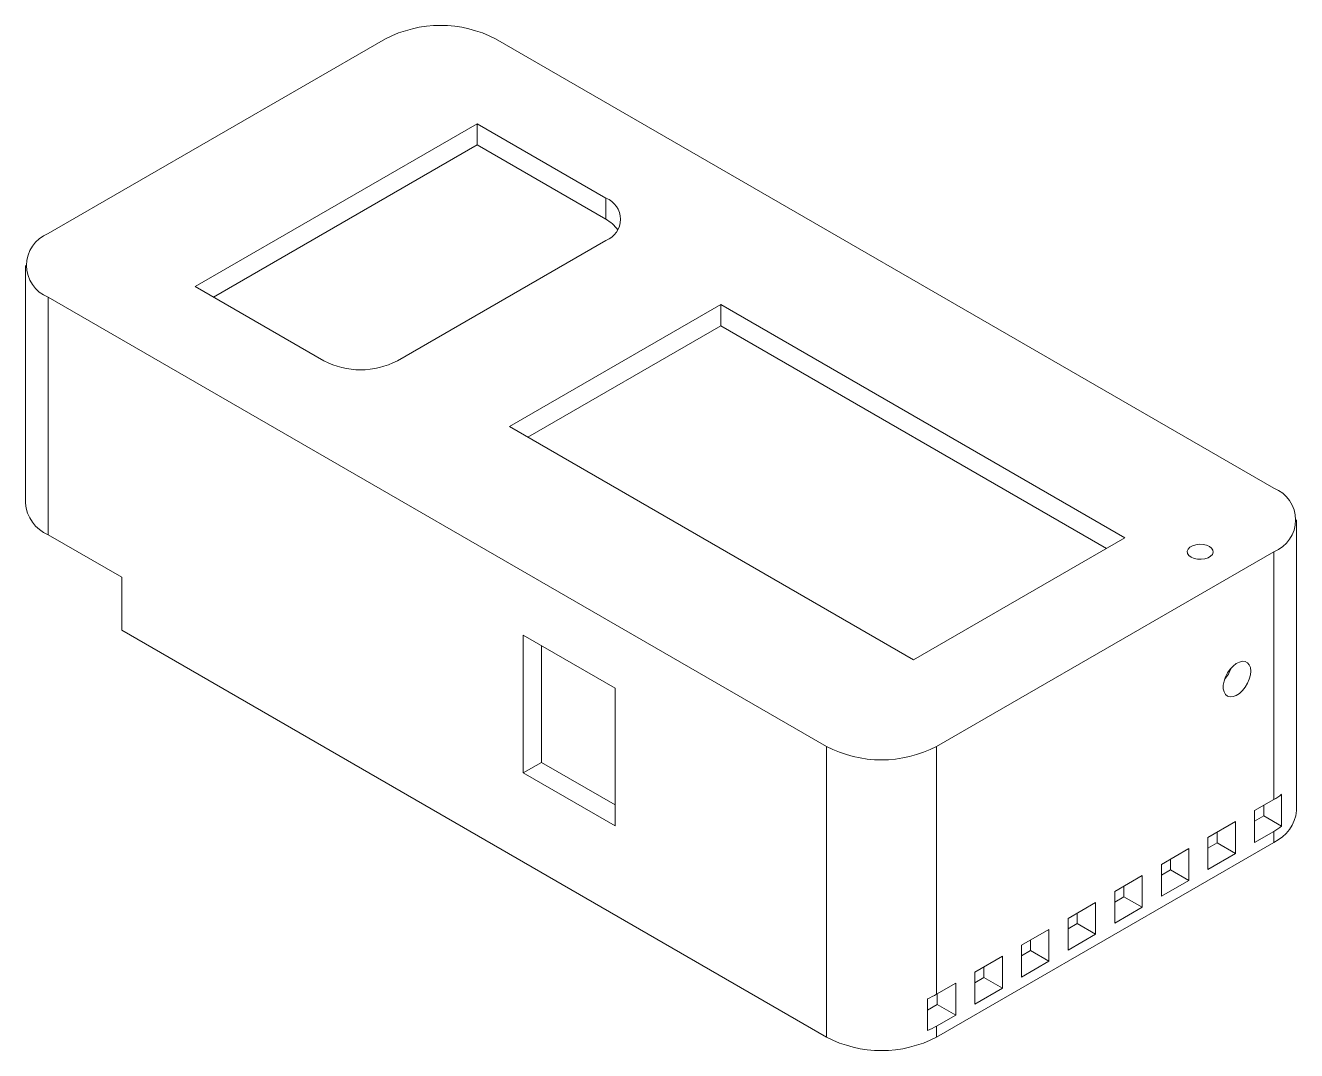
# Paper-space layout '_Isometric' of a CAD drawing. Header units: millimetres. Extents: x 1.2 to 50.2, y -19 to 20.4.
import ezdxf

# ---------------------------------------------------------------- set-up
doc = ezdxf.new("R2010")
doc.units = ezdxf.units.MM

psp = doc.layouts.new('_Isometric')

# ---------------------------------------------------------------- linework, layer by layer
at = {"color": 7, "linetype": 'Continuous', "lineweight": 15}
for p, q in [((15.097, 19.902), (2.121, 12.411)), ((49.285, 2.614), (19.339, 19.902)), ((18.632, 16.636), (7.778, 10.37)), ((23.582, 13.779), (18.632, 16.636)), ((18.632, 15.82), (18.632, 16.636)), ((18.632, 15.82), (8.485, 9.962)), ((23.582, 12.962), (18.632, 15.82)), ((23.582, 12.962), (23.582, 13.779)), ((15.556, 7.513), (23.582, 12.146)), ((1.243, 11.187), (1.243, 2.041)), ((7.778, 10.37), (12.728, 7.513)), ((2.121, 9.962), (32.067, -7.325)), ((2.121, 9.962), (2.121, 0.817)), ((28.001, 9.676), (19.87, 4.982)), ((43.558, 0.696), (28.001, 9.676)), ((28.001, 8.86), (28.001, 9.676)), ((28.001, 8.86), (20.577, 4.574)), ((42.851, 0.287), (28.001, 8.86)), ((19.87, 4.982), (35.426, -3.999)), ((50.164, -9.797), (50.164, 1.39)), ((4.95, -0.816), (2.121, 0.817)), ((35.426, -3.999), (43.558, 0.696)), ((36.31, -7.325), (49.285, 0.165)), ((49.285, -9.372), (49.285, 0.165)), ((4.95, -0.816), (4.95, -2.857)), ((4.95, -2.857), (32.067, -18.512)), ((23.936, -5.081), (20.4, -3.04)), ((20.4, -3.04), (20.4, -8.347)), ((21.107, -3.448), (21.107, -7.939)), ((23.936, -10.388), (23.936, -5.081)), ((32.067, -18.512), (32.067, -7.325)), ((36.31, -7.325), (36.31, -16.863)), ((21.107, -7.939), (20.4, -8.347)), ((21.107, -7.939), (23.936, -9.572)), ((20.4, -8.347), (23.936, -10.388)), ((49.586, -10.395), (49.586, -9.17)), ((49.285, -9.372), (48.55, -9.797)), ((48.904, -10.001), (48.904, -9.593)), ((47.816, -10.221), (46.755, -10.833)), ((47.816, -11.445), (47.816, -10.221)), ((48.55, -9.797), (48.55, -11.021)), ((48.55, -10.205), (48.904, -10.001)), ((48.904, -10.001), (49.586, -10.395)), ((47.108, -11.037), (47.108, -10.629)), ((48.55, -11.021), (49.285, -10.597)), ((49.285, -11.022), (49.285, -10.597)), ((36.31, -18.512), (49.285, -11.022)), ((46.755, -10.833), (46.755, -12.058)), ((46.755, -11.241), (47.108, -11.037)), ((47.108, -11.037), (47.816, -11.445)), ((46.021, -11.257), (44.96, -11.869)), ((45.313, -12.073), (45.313, -11.665)), ((46.021, -12.482), (46.021, -11.257)), ((46.755, -12.058), (47.816, -11.445)), ((44.96, -11.869), (44.96, -13.094)), ((44.96, -12.278), (45.313, -12.073)), ((45.313, -12.073), (46.021, -12.482)), ((44.225, -12.293), (43.165, -12.905)), ((43.518, -13.11), (43.518, -12.701)), ((44.225, -13.518), (44.225, -12.293)), ((44.96, -13.094), (46.021, -12.482)), ((43.165, -12.905), (43.165, -14.13)), ((43.165, -13.314), (43.518, -13.11)), ((43.518, -13.11), (44.225, -13.518)), ((42.43, -13.329), (41.37, -13.942)), ((42.43, -14.554), (42.43, -13.329)), ((43.165, -14.13), (44.225, -13.518)), ((41.37, -13.942), (41.37, -15.166)), ((41.37, -14.35), (41.723, -14.146)), ((41.723, -14.146), (41.723, -13.738)), ((41.723, -14.146), (42.43, -14.554)), ((40.635, -14.366), (39.575, -14.978)), ((40.635, -15.59), (40.635, -14.366)), ((41.37, -15.166), (42.43, -14.554)), ((39.575, -14.978), (39.575, -16.203)), ((39.928, -15.182), (39.928, -14.774)), ((38.84, -15.402), (37.78, -16.014)), ((38.84, -16.627), (38.84, -15.402)), ((39.575, -15.386), (39.928, -15.182)), ((39.575, -16.203), (40.635, -15.59)), ((39.928, -15.182), (40.635, -15.59)), ((37.78, -16.014), (37.78, -17.239)), ((38.133, -16.218), (38.133, -15.81)), ((37.045, -16.438), (36.31, -16.863)), ((37.045, -17.663), (37.045, -16.438)), ((37.78, -16.423), (38.133, -16.218)), ((37.78, -17.239), (38.84, -16.627)), ((38.133, -16.218), (38.84, -16.627)), ((35.96, -17.036), (35.96, -18.261)), ((36.338, -17.255), (36.338, -16.846)), ((35.96, -17.473), (36.338, -17.255)), ((36.338, -17.255), (37.045, -17.663)), ((36.31, -18.087), (37.045, -17.663)), ((36.31, -18.087), (36.31, -18.512))]:
    psp.add_line(p, q, dxfattribs=at)
at = {"color": 7, "linetype": 'Continuous', "lineweight": 15, "flags": 128}
for points in [[(46.103, -0.039), (46.217, -0.088), (46.351, -0.117), (46.493, -0.123), (46.632, -0.105), (46.757, -0.066), (46.857, -0.008), (46.925, 0.064), (46.956, 0.145), (46.945, 0.226), (46.896, 0.303), (46.81, 0.369), (46.697, 0.418), (46.563, 0.447), (46.421, 0.453), (46.282, 0.436), (46.157, 0.396), (46.057, 0.338), (45.988, 0.266), (45.958, 0.186), (45.968, 0.104), (46.018, 0.027), (46.103, -0.039)], [(48.401, -4.428), (48.387, -4.295), (48.345, -4.186), (48.277, -4.106), (48.188, -4.06), (48.081, -4.05), (47.963, -4.078), (47.84, -4.14), (47.719, -4.235), (47.606, -4.357), (47.507, -4.499), (47.428, -4.653), (47.373, -4.812), (47.344, -4.967), (47.344, -5.109), (47.373, -5.231), (47.428, -5.326), (47.507, -5.39), (47.606, -5.417), (47.719, -5.408), (47.84, -5.363), (47.963, -5.284), (48.081, -5.175), (48.188, -5.042), (48.277, -4.893), (48.345, -4.735), (48.387, -4.577), (48.401, -4.428)]]:
    psp.add_lwpolyline(points, dxfattribs=at)
at = {"color": 7, "linetype": 'Continuous', "lineweight": 15}
for centre, radius, start, end in [((17.218, 15.823), 4.598, 62.5243, 117.4757), ((23.264, 12.962), 0.876, 291.2683, 68.7317), ((22.946, 11.792), 1.332, 34.9165, 61.4953), ((2.595, 11.187), 1.313, 111.1341, 248.8659), ((14.142, 10.228), 3.062, 242.4914, 297.5086), ((48.812, 1.39), 1.313, 291.1341, 68.8659), ((2.693, 2.154), 1.455, 184.4583, 246.8619), ((46.444, -3.91), 1.265, 318.5965, 341.4089), ((34.189, -3.246), 4.598, 242.5243, 297.4757), ((48.038, -7.196), 2.508, 299.833, 308.109), ((48.639, -9.63), 1.534, 294.924, 353.7559), ((48.038, -8.421), 2.508, 299.833, 308.109), ((34.738, -14.125), 3.157, 292.769, 299.8668), ((34.738, -15.35), 3.157, 292.769, 299.8668), ((34.189, -14.433), 4.598, 242.5243, 297.4757)]:
    psp.add_arc(centre, radius, start, end, dxfattribs=at)

doc.saveas('drawing.dxf')
